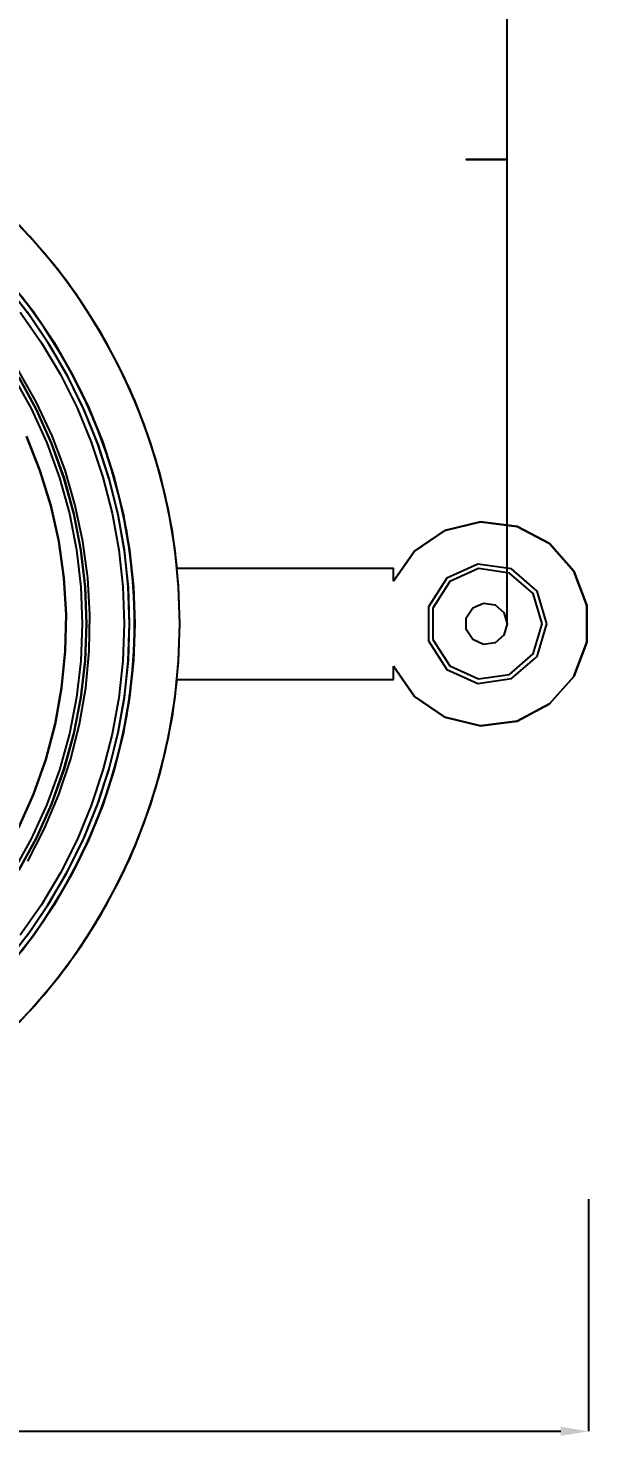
# Model space of a CAD drawing. Header units: millimetres. Extents: x -27 to 709, y -1034 to 466.
# Drawn here: x 186.7 to 247, y -27 to 126.1 of the extents above; entities that cross this region are included whole.
import ezdxf

# ---------------------------------------------------------------- set-up
doc = ezdxf.new("R2010")
doc.units = ezdxf.units.MM
doc.layers.add('DIMENSIONS', color=7, linetype='Continuous')
doc.layers.add('XY_AFT', color=7, linetype='Continuous')
doc.dimstyles.get("Standard").update_dxf_attribs({"dimtxt": 2.5, "dimasz": 2.5, "dimexe": 1.25, "dimexo": 0.625, "dimtad": 1, "dimcen": 2.5, "dimazin": 3, "dimtfac": 1, "dimtmove": 0, "dimatfit": 3})

# ---------------------------------------------------------------- blocks, each defined once
blk = doc.blocks.new('_CLOSEDFILLED')
at = {"color": 0, "linetype": 'BYBLOCK'}
blk.add_solid([(-1, 0.164), (0, 0), (-1, -0.164)], dxfattribs=at)
blk = doc.blocks.new('*D1')
for p, q in [((0, 0), (0, -25)), ((247, 0), (247, -25)), ((3, -25), (119, -25)), ((128, -25), (244, -25))]:
    blk.add_line(p, q)
at = {"layer": 'Defpoints'}
for p in [(0, 0), (247, 0), (0, -25)]:
    blk.add_point(p, dxfattribs=at)
at = {"layer": 'DIMENSIONS', "xscale": 3, "yscale": 3, "rotation": 180}
blk.add_blockref('_CLOSEDFILLED', (0, -25), dxfattribs=at)
at = {"layer": 'DIMENSIONS', "xscale": 3, "yscale": 3}
blk.add_blockref('_CLOSEDFILLED', (247, -25), dxfattribs=at)
at = {"layer": 'DIMENSIONS', "insert": (123.5, -25), "char_height": 3, "attachment_point": 5}
blk.add_mtext('247', dxfattribs=at)

msp = doc.modelspace()

# ---------------------------------------------------------------- linework, layer by layer
at = {"layer": 'XY_AFT'}
for points in [[(238.25, 112), (238.25, 362)], [(197.6, 62), (197.4624, 65.9442), (197.0503, 69.8693), (196.3657, 73.756), (195.4118, 77.5857), (194.1935, 81.3395), (192.7164, 84.9993), (190.988, 88.5473), (189.0165, 91.9662), (186.8116, 95.2395), (184.3839, 98.3511), (181.7452, 101.2859), (178.9085, 104.0298), (175.8875, 106.5693), (172.6968, 108.8921), (169.352, 110.987), (165.8694, 112.8436), (162.2659, 114.453), (158.559, 115.8075), (154.7666, 116.9003), (150.9074, 117.7261), (147, 118.2811)], [(238.25, 112), (237.8928, 112), (236.9347, 112), (235.6798, 112), (234.5266, 112), (233.8411, 112), (233.8411, 112), (234.5266, 112), (235.6798, 112), (236.9347, 112), (237.8928, 112), (238.25, 112)], [(238.25, 62), (238.25, 62.1541), (238.25, 62.6156), (238.25, 63.3815), (238.25, 64.4472), (238.25, 65.806), (238.25, 67.4497), (238.25, 69.368), (238.25, 71.5492), (238.25, 73.9797), (238.25, 76.6447), (238.25, 79.5276), (238.25, 82.6107), (238.25, 85.8751), (238.25, 89.3005), (238.25, 92.8658), (238.25, 96.5492), (238.25, 100.3277), (238.25, 104.1783), (238.25, 108.077), (238.25, 112)], [(202.709, 68), (202.1979, 71.9404), (201.4355, 75.84), (200.4249, 79.6827), (199.1702, 83.4528), (197.6766, 87.1348), (195.9502, 90.7136), (193.9982, 94.1744), (191.8284, 97.5031), (189.4499, 100.686), (186.8724, 103.71), (184.1065, 106.5627)], [(202.709, 68), (202.1979, 71.9404), (201.4355, 75.84), (200.4249, 79.6827), (199.1702, 83.4528), (197.6766, 87.1348), (195.9502, 90.7136), (193.9982, 94.1744), (191.8284, 97.5031), (189.4499, 100.686), (186.8724, 103.71), (184.1065, 106.5627)], [(203, 62), (202.8644, 66.0976), (202.4584, 70.1773), (201.7836, 74.2213), (200.843, 78.2118), (199.6407, 82.1314), (198.182, 85.9629), (196.4732, 89.6897), (194.5219, 93.2955), (192.3365, 96.7643), (189.9267, 100.0812), (187.3029, 103.2315), (184.4767, 106.2016)], [(203, 62), (202.8644, 66.0976), (202.4584, 70.1773), (201.7836, 74.2213), (200.843, 78.2118), (199.6407, 82.1314), (198.182, 85.9629), (196.4732, 89.6897), (194.5219, 93.2955), (192.3365, 96.7643), (189.9267, 100.0812), (187.3029, 103.2315), (184.4767, 106.2016)], [(203, 62), (202.8644, 66.0976), (202.4584, 70.1773), (201.7836, 74.2213), (200.843, 78.2118), (199.6407, 82.1314), (198.182, 85.9629), (196.4732, 89.6897), (194.5219, 93.2955), (192.3365, 96.7643), (189.9267, 100.0812), (187.3029, 103.2315), (184.4767, 106.2016)], [(203, 62), (202.8741, 65.9494), (202.4969, 69.8827), (201.8698, 73.7841), (200.9956, 77.6375), (199.8776, 81.4275), (198.5205, 85.1385), (196.9298, 88.7555), (195.1119, 92.2639), (193.0742, 95.6494), (190.825, 98.8981), (188.3734, 101.997), (185.7294, 104.9335)], [(197.6, 62), (197.464, 65.9219), (197.0565, 69.8249), (196.3796, 73.6903), (195.4364, 77.4995), (194.2316, 81.2342), (192.7709, 84.8765), (191.0613, 88.4087), (189.1111, 91.8141), (186.9297, 95.0761), (184.5274, 98.1791)], [(184.7794, 98.7353), (187.2353, 95.5919), (189.4659, 92.2849), (191.4605, 88.8303), (193.2091, 85.245), (194.7034, 81.5465), (195.9361, 77.7527), (196.9011, 73.8822), (197.5938, 69.9537), (198.0108, 65.9866), (198.15, 62)], [(184.7794, 98.7353), (187.2353, 95.5919), (189.4659, 92.2849), (191.4605, 88.8303), (193.2091, 85.245), (194.7034, 81.5465), (195.9361, 77.7527), (196.9011, 73.8822), (197.5938, 69.9537), (198.0108, 65.9866), (198.15, 62)], [(198.15, 62), (198.0108, 65.9866), (197.5938, 69.9537), (196.9011, 73.8822), (195.9361, 77.7527), (194.7034, 81.5465), (193.2091, 85.245), (191.4605, 88.8303), (189.4659, 92.2849), (187.2353, 95.5919), (184.7794, 98.7353)], [(198.15, 62), (198.0108, 65.9866), (197.5938, 69.9537), (196.9011, 73.8822), (195.9361, 77.7527), (194.7034, 81.5465), (193.2091, 85.245), (191.4605, 88.8303), (189.4659, 92.2849), (187.2353, 95.5919), (184.7794, 98.7353)], [(184.7794, 98.7353), (187.2353, 95.5919), (189.4659, 92.2849), (191.4605, 88.8303), (193.2091, 85.245), (194.7034, 81.5465), (195.9361, 77.7527), (196.9011, 73.8822), (197.5938, 69.9537), (198.0108, 65.9866), (198.15, 62)], [(184.7794, 98.7353), (187.2353, 95.5919), (189.4659, 92.2849), (191.4605, 88.8303), (193.2091, 85.245), (194.7034, 81.5465), (195.9361, 77.7527), (196.9011, 73.8822), (197.5938, 69.9537), (198.0108, 65.9866), (198.15, 62)], [(186.0348, 26.8149), (188.3795, 30.0421), (190.4934, 33.425), (192.3661, 36.9471), (193.9886, 40.5912), (195.3529, 44.3397), (196.4524, 48.1742), (197.2818, 52.076), (197.8369, 56.0262), (198.1152, 60.0055), (198.1152, 63.9945), (197.8369, 67.9738), (197.2818, 71.924), (196.4524, 75.8258), (195.3529, 79.6603), (193.9886, 83.4088), (192.3661, 87.0529), (190.4934, 90.575), (188.3795, 93.9579), (186.0348, 97.1851)], [(186.0348, 26.8149), (188.3795, 30.0421), (190.4934, 33.425), (192.3661, 36.9471), (193.9886, 40.5912), (195.3529, 44.3397), (196.4524, 48.1742), (197.2818, 52.076), (197.8369, 56.0262), (198.1152, 60.0055), (198.1152, 63.9945), (197.8369, 67.9738), (197.2818, 71.924), (196.4524, 75.8258), (195.3529, 79.6603), (193.9886, 83.4088), (192.3661, 87.0529), (190.4934, 90.575), (188.3795, 93.9579), (186.0348, 97.1851)], [(185.8303, 95.5595), (188.1102, 92.2759), (190.15, 88.8379), (191.9394, 85.2632), (193.4692, 81.57), (194.7316, 77.777), (195.7202, 73.9037), (196.43, 69.9696), (196.8573, 65.995), (197, 62)], [(185.8303, 95.5595), (188.1102, 92.2759), (190.15, 88.8379), (191.9394, 85.2632), (193.4692, 81.57), (194.7316, 77.777), (195.7202, 73.9037), (196.43, 69.9696), (196.8573, 65.995), (197, 62)], [(197.6, 62), (197.459, 65.9925), (197.0367, 69.9651), (196.3353, 73.8981), (195.3582, 77.7717), (194.1103, 81.5668), (192.5978, 85.2644), (190.8282, 88.8461), (188.8104, 92.2941), (186.5544, 95.5911)], [(197.6, 62), (197.459, 65.9925), (197.0367, 69.9651), (196.3353, 73.8981), (195.3582, 77.7717), (194.1103, 81.5668), (192.5978, 85.2644), (190.8282, 88.8461), (188.8104, 92.2941), (186.5544, 95.5911)], [(197.6, 62), (197.459, 65.9925), (197.0367, 69.9651), (196.3353, 73.8981), (195.3582, 77.7717), (194.1103, 81.5668), (192.5978, 85.2644), (190.8282, 88.8461), (188.8104, 92.2941), (186.5544, 95.5911)], [(197.6, 62), (197.459, 65.9925), (197.0367, 69.9651), (196.3353, 73.8981), (195.3582, 77.7717), (194.1103, 81.5668), (192.5978, 85.2644), (190.8282, 88.8461), (188.8104, 92.2941), (186.5544, 95.5911)], [(186.6439, 36.4098), (188.4486, 39.9351), (189.9814, 43.5867), (191.2337, 47.3439), (192.1983, 51.185), (192.8696, 55.088), (193.2438, 59.0306), (193.3187, 62.9903), (193.094, 66.9442), (192.5709, 70.8699), (191.7523, 74.7447), (190.6431, 78.5465), (189.2496, 82.2536), (187.5796, 85.8446), (185.6429, 89.2991)], [(186.6439, 36.4098), (188.4486, 39.9351), (189.9814, 43.5867), (191.2337, 47.3439), (192.1983, 51.185), (192.8696, 55.088), (193.2438, 59.0306), (193.3187, 62.9903), (193.094, 66.9442), (192.5709, 70.8699), (191.7523, 74.7447), (190.6431, 78.5465), (189.2496, 82.2536), (187.5796, 85.8446), (185.6429, 89.2991)], [(186.6439, 36.4098), (188.4486, 39.9351), (189.9814, 43.5867), (191.2337, 47.3439), (192.1983, 51.185), (192.8696, 55.088), (193.2438, 59.0306), (193.3187, 62.9903), (193.094, 66.9442), (192.5709, 70.8699), (191.7523, 74.7447), (190.6431, 78.5465), (189.2496, 82.2536), (187.5796, 85.8446), (185.6429, 89.2991)], [(186.6439, 36.4098), (188.4486, 39.9351), (189.9814, 43.5867), (191.2337, 47.3439), (192.1983, 51.185), (192.8696, 55.088), (193.2438, 59.0306), (193.3187, 62.9903), (193.094, 66.9442), (192.5709, 70.8699), (191.7523, 74.7447), (190.6431, 78.5465), (189.2496, 82.2536), (187.5796, 85.8446), (185.6429, 89.2991)], [(185.0926, 88.61), (187.0221, 85.1132), (188.6748, 81.4773), (190.0408, 77.7243), (191.1118, 73.8767), (191.8815, 69.9577), (192.3451, 65.9909), (192.5, 62)], [(185.0926, 88.61), (187.0221, 85.1132), (188.6748, 81.4773), (190.0408, 77.7243), (191.1118, 73.8767), (191.8815, 69.9577), (192.3451, 65.9909), (192.5, 62)], [(185.6589, 88.55), (187.5603, 85.0535), (189.1884, 81.4217), (190.5337, 77.6759), (191.5883, 73.8381), (192.3461, 69.9309), (192.8026, 65.9771), (192.955, 62)], [(185.6589, 88.55), (187.5603, 85.0535), (189.1884, 81.4217), (190.5337, 77.6759), (191.5883, 73.8381), (192.3461, 69.9309), (192.8026, 65.9771), (192.955, 62)], [(192.955, 62), (192.8026, 65.9771), (192.3461, 69.9309), (191.5883, 73.8381), (190.5337, 77.6759), (189.1884, 81.4217), (187.5603, 85.0535), (185.6589, 88.55)], [(192.955, 62), (192.8026, 65.9771), (192.3461, 69.9309), (191.5883, 73.8381), (190.5337, 77.6759), (189.1884, 81.4217), (187.5603, 85.0535), (185.6589, 88.55)], [(185.6675, 88.5551), (187.5692, 85.0579), (189.1977, 81.4254), (190.5432, 77.6789), (191.5981, 73.8404), (192.356, 69.9324), (192.8125, 65.9779), (192.965, 62)], [(185.6675, 88.5551), (187.5692, 85.0579), (189.1977, 81.4254), (190.5432, 77.6789), (191.5981, 73.8404), (192.356, 69.9324), (192.8125, 65.9779), (192.965, 62)], [(185.6675, 88.5551), (187.5692, 85.0579), (189.1977, 81.4254), (190.5432, 77.6789), (191.5981, 73.8404), (192.356, 69.9324), (192.8125, 65.9779), (192.965, 62)], [(185.6675, 88.5551), (187.5692, 85.0579), (189.1977, 81.4254), (190.5432, 77.6789), (191.5981, 73.8404), (192.356, 69.9324), (192.8125, 65.9779), (192.965, 62)], [(185.6464, 40.0288), (187.2509, 43.6454), (188.5629, 47.3781), (189.5743, 51.2032), (190.2785, 55.0966), (190.6712, 59.0336), (190.7499, 62.9893), (190.514, 66.9388), (189.9651, 70.8571), (189.1066, 74.7194), (187.944, 78.5013), (186.4846, 82.1788)], [(185.6825, 40.011), (187.2883, 43.6306), (188.6014, 47.3663), (189.6136, 51.1945), (190.3184, 55.091), (190.7114, 59.0312), (190.7902, 62.9901), (190.5541, 66.9428), (190.0047, 70.8643), (189.1456, 74.7297), (187.982, 78.5146), (186.5214, 82.1952)], [(226, 66.5826), (228.2678, 69.8238), (231.5355, 72.0533), (235.3806, 72.9825), (239.3058, 72.4915), (242.8035, 70.6436), (245.4213, 67.6779), (246.8207, 63.9779), (246.8207, 60.0221), (245.4213, 56.3221), (242.8035, 53.3564), (239.3058, 51.5085), (235.3806, 51.0175), (231.5355, 51.9467), (228.2678, 54.1762), (226, 57.4174)], [(226, 57.4174), (228.2678, 54.1762), (231.5355, 51.9467), (235.3806, 51.0175), (239.3058, 51.5085), (242.8035, 53.3564), (245.4213, 56.3221), (246.8207, 60.0221), (246.8207, 63.9779), (245.4213, 67.6779), (242.8035, 70.6436), (239.3058, 72.4915), (235.3806, 72.9825), (231.5355, 72.0533), (228.2678, 69.8238), (226, 66.5826)], [(202.709, 68), (226, 68)], [(202.709, 68), (226, 68)], [(226, 66.5826), (226, 68)], [(226, 66.5826), (226, 68)], [(242.5, 62), (241.4681, 65.5142), (238.7002, 67.9126), (235.075, 68.4338), (231.7434, 66.9124), (229.7633, 63.8313), (229.7633, 60.1687), (231.7434, 57.0876), (235.075, 55.5662), (238.7002, 56.0874), (241.4681, 58.4858), (242.5, 62)], [(242.5, 62), (241.4681, 65.5142), (238.7002, 67.9126), (235.075, 68.4338), (231.7434, 66.9124), (229.7633, 63.8313), (229.7633, 60.1687), (231.7434, 57.0876), (235.075, 55.5662), (238.7002, 56.0874), (241.4681, 58.4858), (242.5, 62)], [(242, 62), (241.0475, 65.2438), (238.4925, 67.4578), (235.1461, 67.9389), (232.0708, 66.5345), (230.243, 63.6904), (230.243, 60.3096), (232.0708, 57.4655), (235.1461, 56.0611), (238.4925, 56.5422), (241.0475, 58.7562), (242, 62)], [(242, 62), (241.0475, 65.2438), (238.4925, 67.4578), (235.1461, 67.9389), (232.0708, 66.5345), (230.243, 63.6904), (230.243, 60.3096), (232.0708, 57.4655), (235.1461, 56.0611), (238.4925, 56.5422), (241.0475, 58.7562), (242, 62)], [(238.25, 62), (237.8928, 60.7836), (236.9347, 59.9533), (235.6798, 59.7729), (234.5266, 60.2996), (233.8411, 61.3661), (233.8411, 62.6339), (234.5266, 63.7004), (235.6798, 64.2271), (236.9347, 64.0467), (237.8928, 63.2164), (238.25, 62)], [(238.25, 62), (237.8928, 60.7836), (236.9347, 59.9533), (235.6798, 59.7729), (234.5266, 60.2996), (233.8411, 61.3661), (233.8411, 62.6339), (234.5266, 63.7004), (235.6798, 64.2271), (236.9347, 64.0467), (237.8928, 63.2164), (238.25, 62)], [(184.3663, 25.628), (186.7971, 28.7406), (189.0049, 32.0152), (190.979, 35.4358), (192.7098, 38.9857), (194.1888, 42.6477), (195.4088, 46.4038), (196.3639, 50.2359), (197.0495, 54.1253), (197.4622, 58.0531), (197.6, 62)], [(184.4767, 17.7984), (187.3029, 20.7685), (189.9267, 23.9188), (192.3365, 27.2357), (194.5219, 30.7045), (196.4732, 34.3103), (198.182, 38.0371), (199.6407, 41.8686), (200.843, 45.7882), (201.7836, 49.7787), (202.4584, 53.8227), (202.8644, 57.9024), (203, 62)], [(184.4767, 17.7984), (187.3029, 20.7685), (189.9267, 23.9188), (192.3365, 27.2357), (194.5219, 30.7045), (196.4732, 34.3103), (198.182, 38.0371), (199.6407, 41.8686), (200.843, 45.7882), (201.7836, 49.7787), (202.4584, 53.8227), (202.8644, 57.9024), (203, 62)], [(184.4767, 17.7984), (187.3029, 20.7685), (189.9267, 23.9188), (192.3365, 27.2357), (194.5219, 30.7045), (196.4732, 34.3103), (198.182, 38.0371), (199.6407, 41.8686), (200.843, 45.7882), (201.7836, 49.7787), (202.4584, 53.8227), (202.8644, 57.9024), (203, 62)], [(184.5274, 25.8209), (186.9297, 28.9239), (189.1111, 32.1859), (191.0613, 35.5913), (192.7709, 39.1235), (194.2316, 42.7658), (195.4364, 46.5005), (196.3796, 50.3097), (197.0565, 54.1751), (197.464, 58.0781), (197.6, 62)], [(198.15, 62), (198.0108, 58.0134), (197.5938, 54.0463), (196.9011, 50.1178), (195.9361, 46.2473), (194.7034, 42.4535), (193.2091, 38.755), (191.4605, 35.1697), (189.4659, 31.7151), (187.2353, 28.4081), (184.7794, 25.2647)], [(198.15, 62), (198.0108, 58.0134), (197.5938, 54.0463), (196.9011, 50.1178), (195.9361, 46.2473), (194.7034, 42.4535), (193.2091, 38.755), (191.4605, 35.1697), (189.4659, 31.7151), (187.2353, 28.4081), (184.7794, 25.2647)], [(184.7794, 25.2647), (187.2353, 28.4081), (189.4659, 31.7151), (191.4605, 35.1697), (193.2091, 38.755), (194.7034, 42.4535), (195.9361, 46.2473), (196.9011, 50.1178), (197.5938, 54.0463), (198.0108, 58.0134), (198.15, 62)], [(184.7794, 25.2647), (187.2353, 28.4081), (189.4659, 31.7151), (191.4605, 35.1697), (193.2091, 38.755), (194.7034, 42.4535), (195.9361, 46.2473), (196.9011, 50.1178), (197.5938, 54.0463), (198.0108, 58.0134), (198.15, 62)], [(198.15, 62), (198.0108, 58.0134), (197.5938, 54.0463), (196.9011, 50.1178), (195.9361, 46.2473), (194.7034, 42.4535), (193.2091, 38.755), (191.4605, 35.1697), (189.4659, 31.7151), (187.2353, 28.4081), (184.7794, 25.2647)], [(198.15, 62), (198.0108, 58.0134), (197.5938, 54.0463), (196.9011, 50.1178), (195.9361, 46.2473), (194.7034, 42.4535), (193.2091, 38.755), (191.4605, 35.1697), (189.4659, 31.7151), (187.2353, 28.4081), (184.7794, 25.2647)], [(192.5, 62), (192.3451, 58.0091), (191.8815, 54.0423), (191.1118, 50.1233), (190.0408, 46.2757), (188.6748, 42.5227), (187.0221, 38.8868), (185.0926, 35.39)], [(192.5, 62), (192.3451, 58.0091), (191.8815, 54.0423), (191.1118, 50.1233), (190.0408, 46.2757), (188.6748, 42.5227), (187.0221, 38.8868), (185.0926, 35.39)], [(192.955, 62), (192.8026, 58.0229), (192.3461, 54.0691), (191.5883, 50.1619), (190.5337, 46.3241), (189.1884, 42.5783), (187.5603, 38.9465), (185.6589, 35.45)], [(192.955, 62), (192.8026, 58.0229), (192.3461, 54.0691), (191.5883, 50.1619), (190.5337, 46.3241), (189.1884, 42.5783), (187.5603, 38.9465), (185.6589, 35.45)], [(185.6589, 35.45), (187.5603, 38.9465), (189.1884, 42.5783), (190.5337, 46.3241), (191.5883, 50.1619), (192.3461, 54.0691), (192.8026, 58.0229), (192.955, 62)], [(185.6589, 35.45), (187.5603, 38.9465), (189.1884, 42.5783), (190.5337, 46.3241), (191.5883, 50.1619), (192.3461, 54.0691), (192.8026, 58.0229), (192.955, 62)], [(192.965, 62), (192.8125, 58.0221), (192.356, 54.0676), (191.5981, 50.1596), (190.5432, 46.3211), (189.1977, 42.5746), (187.5692, 38.9421), (185.6675, 35.4449)], [(192.965, 62), (192.8125, 58.0221), (192.356, 54.0676), (191.5981, 50.1596), (190.5432, 46.3211), (189.1977, 42.5746), (187.5692, 38.9421), (185.6675, 35.4449)], [(192.965, 62), (192.8125, 58.0221), (192.356, 54.0676), (191.5981, 50.1596), (190.5432, 46.3211), (189.1977, 42.5746), (187.5692, 38.9421), (185.6675, 35.4449)], [(192.965, 62), (192.8125, 58.0221), (192.356, 54.0676), (191.5981, 50.1596), (190.5432, 46.3211), (189.1977, 42.5746), (187.5692, 38.9421), (185.6675, 35.4449)], [(185.7294, 19.0665), (188.3734, 22.003), (190.825, 25.1019), (193.0742, 28.3506), (195.1119, 31.7361), (196.9298, 35.2445), (198.5205, 38.8615), (199.8776, 42.5725), (200.9956, 46.3625), (201.8698, 50.2159), (202.4969, 54.1173), (202.8741, 58.0506), (203, 62)], [(197, 62), (196.8573, 58.005), (196.43, 54.0304), (195.7202, 50.0963), (194.7316, 46.223), (193.4692, 42.43), (191.9394, 38.7368), (190.15, 35.1621), (188.1102, 31.7241), (185.8303, 28.4405)], [(197, 62), (196.8573, 58.005), (196.43, 54.0304), (195.7202, 50.0963), (194.7316, 46.223), (193.4692, 42.43), (191.9394, 38.7368), (190.15, 35.1621), (188.1102, 31.7241), (185.8303, 28.4405)], [(186.5544, 28.4089), (188.8104, 31.7059), (190.8282, 35.1539), (192.5978, 38.7356), (194.1103, 42.4332), (195.3582, 46.2283), (196.3353, 50.1019), (197.0367, 54.0349), (197.459, 58.0075), (197.6, 62)], [(186.5544, 28.4089), (188.8104, 31.7059), (190.8282, 35.1539), (192.5978, 38.7356), (194.1103, 42.4332), (195.3582, 46.2283), (196.3353, 50.1019), (197.0367, 54.0349), (197.459, 58.0075), (197.6, 62)], [(186.5544, 28.4089), (188.8104, 31.7059), (190.8282, 35.1539), (192.5978, 38.7356), (194.1103, 42.4332), (195.3582, 46.2283), (196.3353, 50.1019), (197.0367, 54.0349), (197.459, 58.0075), (197.6, 62)], [(186.5544, 28.4089), (188.8104, 31.7059), (190.8282, 35.1539), (192.5978, 38.7356), (194.1103, 42.4332), (195.3582, 46.2283), (196.3353, 50.1019), (197.0367, 54.0349), (197.459, 58.0075), (197.6, 62)], [(226, 56), (226, 57.4174)], [(226, 56), (226, 57.4174)], [(184.1065, 17.4373), (186.8724, 20.29), (189.4499, 23.314), (191.8284, 26.4969), (193.9982, 29.8256), (195.9502, 33.2864), (197.6766, 36.8652), (199.1702, 40.5472), (200.4249, 44.3173), (201.4355, 48.16), (202.1979, 52.0596), (202.709, 56)], [(184.1065, 17.4373), (186.8724, 20.29), (189.4499, 23.314), (191.8284, 26.4969), (193.9982, 29.8256), (195.9502, 33.2864), (197.6766, 36.8652), (199.1702, 40.5472), (200.4249, 44.3173), (201.4355, 48.16), (202.1979, 52.0596), (202.709, 56)], [(202.709, 56), (226, 56)], [(202.709, 56), (226, 56)]]:
    msp.add_lwpolyline(points, dxfattribs=at)

# ---------------------------------------------------------------- dimensions: what is measured, and where the dimension line sits
at = {"layer": 'DIMENSIONS'}
dim = msp.add_linear_dim(base=(0, -25), p1=(0, 0), p2=(247, 0), dimstyle='Standard', override={"dimtxt": 3, "dimasz": 3, "dimdec": 3}, dxfattribs=at)
dim.commit()
dim.dimension.update_dxf_attribs({"geometry": '*D1', "text_midpoint": (123.5, -25)})

doc.saveas('drawing.dxf')
